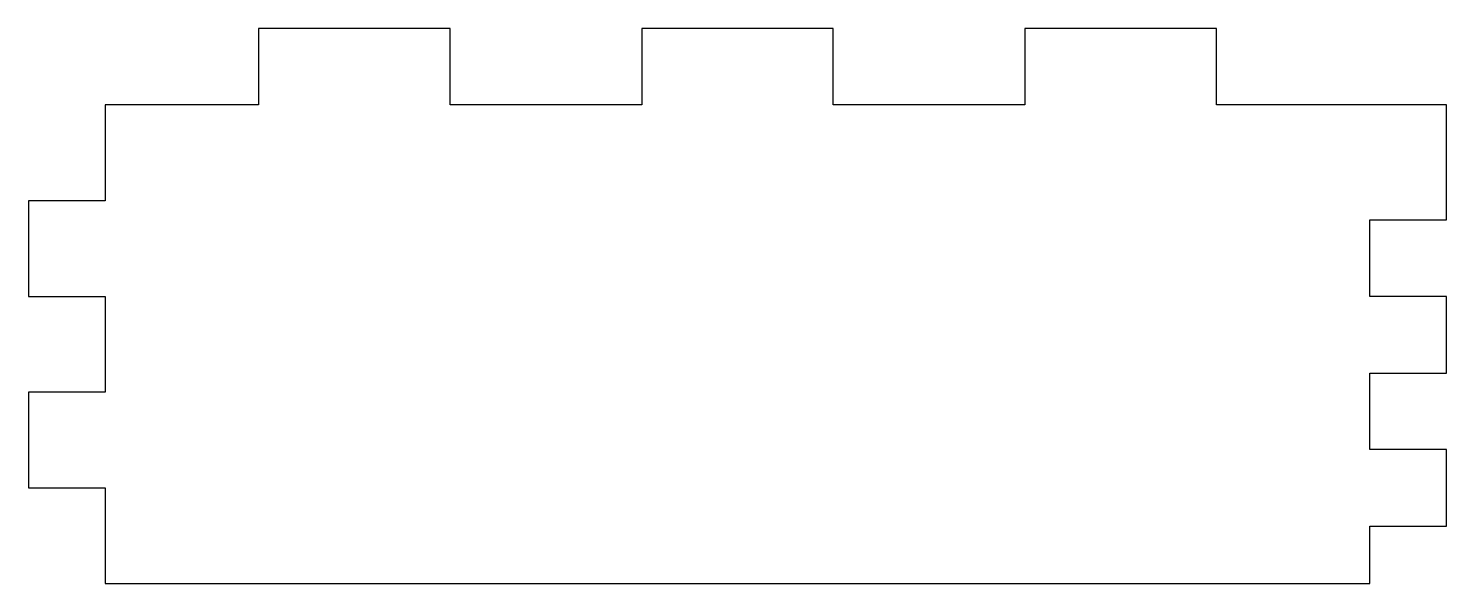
# Model space of a CAD drawing. Header units: millimetres. Extents: x -4 to 70, y -25 to 4.
import ezdxf

# ---------------------------------------------------------------- set-up
doc = ezdxf.new("R2010")
doc.units = ezdxf.units.MM

msp = doc.modelspace()

# ---------------------------------------------------------------- linework, layer by layer
at = {"color": 7, "linetype": 'Continuous', "lineweight": 25}
for p, q in [((18, 4), (8, 4)), ((8, 4), (8, 0)), ((18, 0), (18, 4)), ((38, 4), (28, 4)), ((28, 4), (28, 0)), ((38, 0), (38, 4)), ((58, 4), (48, 4)), ((48, 4), (48, 0)), ((58, 0), (58, 4)), ((0, 0), (0, -5)), ((8, 0), (0, 0)), ((28, 0), (18, 0)), ((48, 0), (38, 0)), ((70, 0), (58, 0)), ((70, -6), (70, 0)), ((0, -5), (-4, -5)), ((-4, -5), (-4, -10)), ((66, -10), (66, -6)), ((66, -6), (70, -6)), ((-4, -10), (0, -10)), ((0, -10), (0, -15)), ((70, -10), (66, -10)), ((70, -14), (70, -10)), ((66, -18), (66, -14)), ((66, -14), (70, -14)), ((0, -15), (-4, -15)), ((-4, -15), (-4, -20)), ((70, -18), (66, -18)), ((70, -22), (70, -18)), ((-4, -20), (0, -20)), ((0, -20), (0, -25)), ((66, -25), (66, -22)), ((66, -22), (70, -22)), ((0, -25), (66, -25))]:
    msp.add_line(p, q, dxfattribs=at)

doc.saveas('drawing.dxf')
